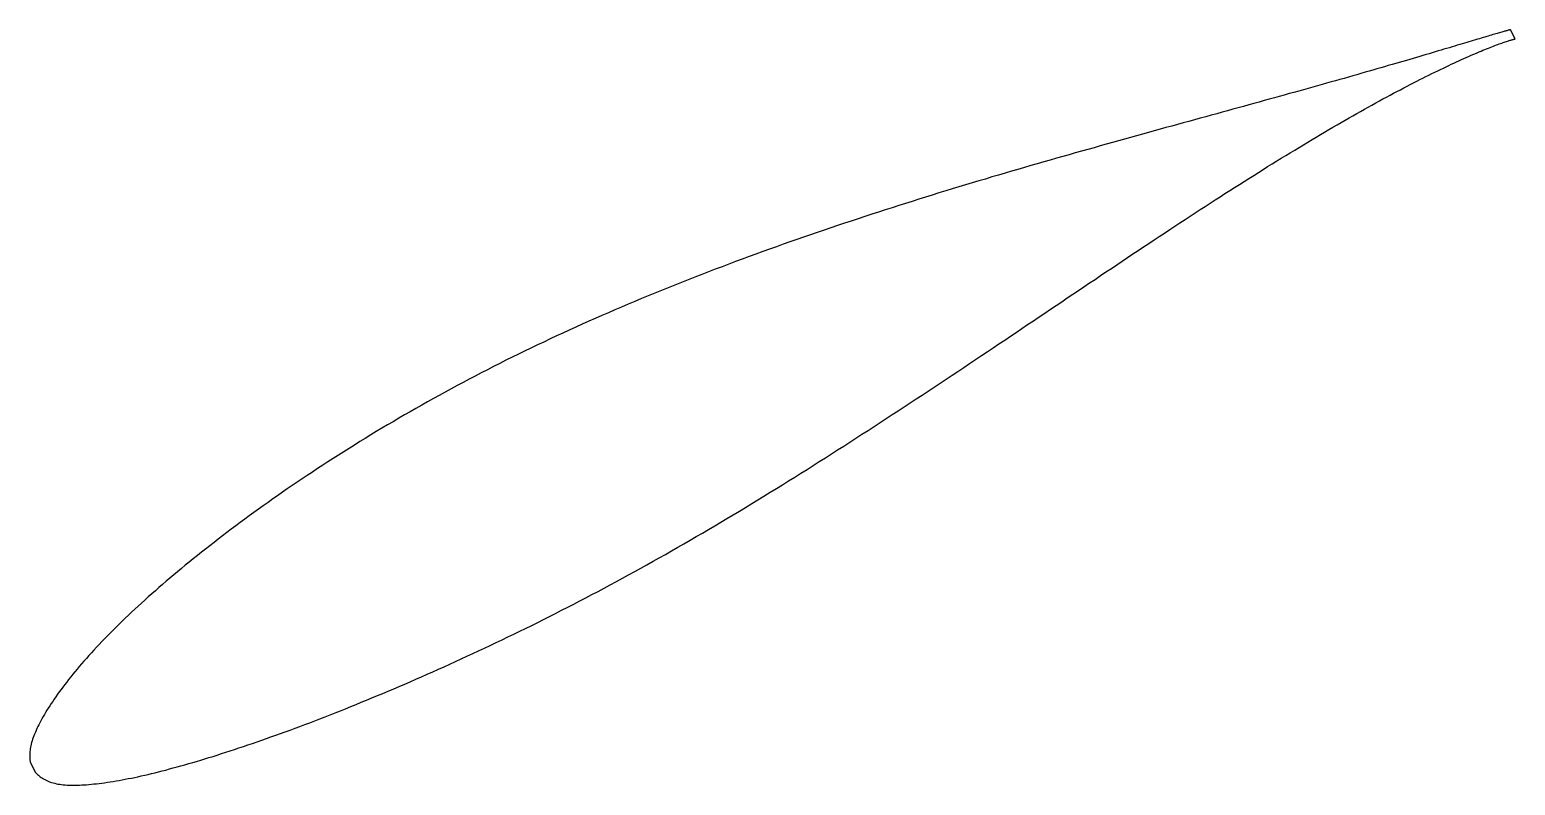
# Model space of a CAD drawing. Header units: metres. Extents: x -43 to 88, y -23 to 44.
import ezdxf

# ---------------------------------------------------------------- set-up
doc = ezdxf.new("R2010")
doc.units = ezdxf.units.M

msp = doc.modelspace()

# ---------------------------------------------------------------- linework, layer by layer
msp.add_lwpolyline([(87.11, 43.82), (87.11, 43.82), (87.1, 43.82), (87.09, 43.82), (87.07, 43.82), (87.04, 43.81), (87.01, 43.8), (86.98, 43.79), (86.93, 43.78), (86.89, 43.77), (86.84, 43.76), (86.78, 43.74), (86.72, 43.73), (86.65, 43.71), (86.57, 43.69), (86.5, 43.67), (86.41, 43.64), (86.32, 43.62), (86.23, 43.59), (86.13, 43.56), (86.02, 43.53), (85.91, 43.5), (85.8, 43.46), (85.68, 43.43), (85.55, 43.39), (85.42, 43.35), (85.28, 43.31), (85.14, 43.27), (85, 43.23), (84.84, 43.18), (84.69, 43.13), (84.52, 43.08), (84.36, 43.03), (84.18, 42.98), (84.01, 42.93), (83.82, 42.87), (83.63, 42.82), (83.44, 42.76), (83.24, 42.7), (83.04, 42.64), (82.83, 42.58), (82.62, 42.51), (82.4, 42.45), (82.18, 42.38), (81.95, 42.31), (81.71, 42.24), (81.47, 42.17), (81.23, 42.1), (80.98, 42.02), (80.73, 41.95), (80.47, 41.87), (80.2, 41.79), (79.94, 41.71), (79.66, 41.63), (79.38, 41.55), (79.1, 41.46), (78.81, 41.38), (78.52, 41.29), (78.22, 41.21), (77.92, 41.12), (77.61, 41.03), (77.3, 40.94), (76.98, 40.84), (76.66, 40.75), (76.33, 40.66), (76, 40.56), (75.67, 40.46), (75.33, 40.37), (74.98, 40.27), (74.63, 40.17), (74.28, 40.07), (73.92, 39.96), (73.56, 39.86), (73.19, 39.76), (72.82, 39.65), (72.44, 39.54), (72.06, 39.44), (71.68, 39.33), (71.29, 39.22), (70.89, 39.11), (70.49, 39), (70.09, 38.88), (69.69, 38.77), (69.27, 38.65), (68.86, 38.54), (68.44, 38.42), (68.02, 38.3), (67.59, 38.19), (67.16, 38.07), (66.72, 37.95), (66.29, 37.82), (65.84, 37.7), (65.4, 37.58), (64.95, 37.45), (64.49, 37.33), (64.03, 37.2), (63.57, 37.07), (63.11, 36.95), (62.64, 36.82), (62.16, 36.69), (61.69, 36.56), (61.21, 36.42), (60.72, 36.29), (60.24, 36.16), (59.75, 36.02), (59.25, 35.89), (58.76, 35.75), (58.26, 35.61), (57.75, 35.48), (57.25, 35.34), (56.74, 35.2), (56.22, 35.05), (55.71, 34.91), (55.19, 34.77), (54.67, 34.62), (54.14, 34.48), (53.62, 34.33), (53.09, 34.19), (52.55, 34.04), (52.02, 33.89), (51.48, 33.74), (50.94, 33.59), (50.4, 33.43), (49.85, 33.28), (49.3, 33.13), (48.75, 32.97), (48.2, 32.81), (47.64, 32.66), (47.09, 32.5), (46.53, 32.34), (45.97, 32.18), (45.4, 32.01), (44.84, 31.85), (44.27, 31.69), (43.7, 31.52), (43.13, 31.35), (42.56, 31.19), (41.98, 31.02), (41.4, 30.85), (40.83, 30.67), (40.25, 30.5), (39.67, 30.33), (39.08, 30.15), (38.5, 29.97), (37.91, 29.8), (37.33, 29.62), (36.74, 29.44), (36.15, 29.26), (35.56, 29.07), (34.97, 28.89), (34.38, 28.7), (33.78, 28.52), (33.19, 28.33), (32.6, 28.14), (32, 27.95), (31.4, 27.75), (30.81, 27.56), (30.21, 27.37), (29.61, 27.17), (29.01, 26.97), (28.41, 26.77), (27.81, 26.57), (27.21, 26.37), (26.61, 26.17), (26.01, 25.96), (25.41, 25.75), (24.81, 25.55), (24.21, 25.34), (23.61, 25.13), (23.01, 24.92), (22.41, 24.7), (21.81, 24.49), (21.21, 24.27), (20.61, 24.05), (20.01, 23.83), (19.41, 23.61), (18.82, 23.39), (18.22, 23.17), (17.62, 22.94), (17.02, 22.72), (16.43, 22.49), (15.83, 22.26), (15.24, 22.03), (14.64, 21.8), (14.05, 21.56), (13.46, 21.33), (12.87, 21.09), (12.28, 20.85), (11.69, 20.61), (11.1, 20.37), (10.52, 20.13), (9.93, 19.89), (9.35, 19.64), (8.77, 19.39), (8.19, 19.14), (7.61, 18.89), (7.03, 18.64), (6.45, 18.39), (5.88, 18.14), (5.3, 17.88), (4.73, 17.62), (4.16, 17.36), (3.6, 17.1), (3.03, 16.84), (2.47, 16.58), (1.91, 16.31), (1.35, 16.05), (0.79, 15.78), (0.23, 15.51), (-0.32, 15.24), (-0.87, 14.97), (-1.42, 14.7), (-1.96, 14.42), (-2.51, 14.15), (-3.05, 13.87), (-3.59, 13.59), (-4.13, 13.31), (-4.66, 13.03), (-5.19, 12.75), (-5.72, 12.47), (-6.25, 12.19), (-6.77, 11.9), (-7.29, 11.61), (-7.81, 11.33), (-8.33, 11.04), (-8.84, 10.75), (-9.35, 10.46), (-9.86, 10.17), (-10.36, 9.88), (-10.86, 9.59), (-11.36, 9.29), (-11.85, 9), (-12.35, 8.71), (-12.84, 8.41), (-13.32, 8.12), (-13.81, 7.82), (-14.29, 7.53), (-14.76, 7.23), (-15.24, 6.93), (-15.71, 6.64), (-16.18, 6.34), (-16.64, 6.04), (-17.1, 5.75), (-17.56, 5.45), (-18.02, 5.15), (-18.47, 4.85), (-18.92, 4.56), (-19.36, 4.26), (-19.81, 3.96), (-20.24, 3.66), (-20.68, 3.37), (-21.11, 3.07), (-21.54, 2.77), (-21.96, 2.48), (-22.38, 2.18), (-22.8, 1.88), (-23.21, 1.59), (-23.62, 1.29), (-24.03, 1), (-24.43, 0.7), (-24.83, 0.41), (-25.23, 0.11), (-25.62, -0.18), (-26, -0.47), (-26.39, -0.76), (-26.77, -1.06), (-27.14, -1.35), (-27.52, -1.64), (-27.88, -1.93), (-28.25, -2.22), (-28.61, -2.5), (-28.97, -2.79), (-29.32, -3.08), (-29.67, -3.36), (-30.01, -3.65), (-30.35, -3.93), (-30.69, -4.21), (-31.02, -4.49), (-31.35, -4.77), (-31.67, -5.05), (-31.99, -5.33), (-32.31, -5.61), (-32.62, -5.88), (-32.93, -6.15), (-33.23, -6.43), (-33.53, -6.7), (-33.82, -6.97), (-34.12, -7.24), (-34.4, -7.5), (-34.68, -7.77), (-34.96, -8.03), (-35.23, -8.3), (-35.5, -8.56), (-35.77, -8.82), (-36.03, -9.08), (-36.28, -9.33), (-36.54, -9.59), (-36.78, -9.84), (-37.03, -10.09), (-37.26, -10.34), (-37.5, -10.59), (-37.73, -10.84), (-37.95, -11.08), (-38.17, -11.32), (-38.39, -11.57), (-38.6, -11.8), (-38.81, -12.04), (-39.01, -12.28), (-39.2, -12.51), (-39.4, -12.74), (-39.59, -12.97), (-39.77, -13.2), (-39.95, -13.42), (-40.12, -13.65), (-40.29, -13.87), (-40.46, -14.09), (-40.62, -14.3), (-40.77, -14.52), (-40.93, -14.73), (-41.07, -14.94), (-41.22, -15.15), (-41.35, -15.35), (-41.49, -15.55), (-41.62, -15.75), (-41.74, -15.94), (-41.86, -16.14), (-41.98, -16.33), (-42.09, -16.51), (-42.2, -16.7), (-42.3, -16.88), (-42.4, -17.06), (-42.49, -17.23), (-42.58, -17.41), (-42.66, -17.57), (-42.74, -17.74), (-42.81, -17.91), (-42.88, -18.07), (-42.95, -18.23), (-43.01, -18.38), (-43.07, -18.54), (-43.12, -18.69), (-43.16, -18.84), (-43.21, -18.98), (-43.24, -19.12), (-43.27, -19.26), (-43.3, -19.4), (-43.33, -19.53), (-43.35, -19.66), (-43.36, -19.78), (-43.37, -19.9), (-43.38, -20.02), (-43.38, -20.13), (-43.38, -20.24), (-43.37, -20.34), (-43.37, -20.44), (-43.36, -20.53), (-43.35, -20.6), (-43.34, -20.67), (-43.33, -20.72), (-43.32, -20.75), (-42.91, -21.59), (-42.9, -21.59), (-42.88, -21.61), (-42.85, -21.63), (-42.81, -21.67), (-42.76, -21.73), (-42.69, -21.79), (-42.62, -21.85), (-42.54, -21.92), (-42.45, -21.99), (-42.36, -22.06), (-42.26, -22.12), (-42.16, -22.19), (-42.05, -22.25), (-41.94, -22.3), (-41.82, -22.36), (-41.7, -22.41), (-41.58, -22.46), (-41.45, -22.5), (-41.32, -22.54), (-41.18, -22.57), (-41.03, -22.61), (-40.89, -22.64), (-40.74, -22.66), (-40.58, -22.68), (-40.42, -22.7), (-40.26, -22.72), (-40.09, -22.73), (-39.91, -22.74), (-39.74, -22.74), (-39.56, -22.75), (-39.37, -22.75), (-39.18, -22.74), (-38.98, -22.73), (-38.78, -22.72), (-38.58, -22.71), (-38.37, -22.7), (-38.16, -22.68), (-37.94, -22.66), (-37.72, -22.63), (-37.49, -22.61), (-37.26, -22.58), (-37.02, -22.55), (-36.78, -22.52), (-36.54, -22.48), (-36.29, -22.44), (-36.03, -22.4), (-35.77, -22.36), (-35.51, -22.31), (-35.24, -22.27), (-34.97, -22.22), (-34.69, -22.16), (-34.41, -22.11), (-34.13, -22.05), (-33.84, -21.99), (-33.55, -21.92), (-33.25, -21.86), (-32.95, -21.79), (-32.64, -21.72), (-32.33, -21.64), (-32.02, -21.56), (-31.7, -21.48), (-31.38, -21.4), (-31.06, -21.31), (-30.73, -21.22), (-30.39, -21.13), (-30.06, -21.04), (-29.72, -20.94), (-29.37, -20.84), (-29.02, -20.74), (-28.67, -20.64), (-28.31, -20.53), (-27.95, -20.42), (-27.59, -20.31), (-27.22, -20.2), (-26.85, -20.08), (-26.47, -19.96), (-26.1, -19.84), (-25.71, -19.72), (-25.33, -19.59), (-24.94, -19.46), (-24.55, -19.33), (-24.15, -19.19), (-23.75, -19.06), (-23.35, -18.92), (-22.94, -18.78), (-22.53, -18.63), (-22.12, -18.49), (-21.7, -18.34), (-21.28, -18.19), (-20.86, -18.03), (-20.43, -17.88), (-20, -17.72), (-19.57, -17.56), (-19.13, -17.39), (-18.7, -17.23), (-18.25, -17.06), (-17.81, -16.89), (-17.36, -16.71), (-16.91, -16.54), (-16.46, -16.36), (-16, -16.18), (-15.55, -16), (-15.09, -15.81), (-14.62, -15.62), (-14.16, -15.43), (-13.69, -15.24), (-13.22, -15.05), (-12.74, -14.85), (-12.26, -14.65), (-11.79, -14.45), (-11.3, -14.24), (-10.82, -14.04), (-10.34, -13.83), (-9.85, -13.62), (-9.36, -13.4), (-8.86, -13.19), (-8.37, -12.97), (-7.87, -12.75), (-7.37, -12.53), (-6.87, -12.3), (-6.37, -12.07), (-5.87, -11.84), (-5.36, -11.61), (-4.85, -11.38), (-4.34, -11.14), (-3.83, -10.9), (-3.31, -10.66), (-2.8, -10.42), (-2.28, -10.18), (-1.76, -9.93), (-1.24, -9.68), (-0.72, -9.43), (-0.2, -9.17), (0.32, -8.92), (0.85, -8.66), (1.38, -8.4), (1.9, -8.13), (2.43, -7.87), (2.96, -7.6), (3.49, -7.33), (4.03, -7.06), (4.56, -6.78), (5.09, -6.5), (5.63, -6.22), (6.16, -5.94), (6.7, -5.66), (7.24, -5.37), (7.77, -5.09), (8.31, -4.79), (8.85, -4.5), (9.39, -4.21), (9.93, -3.91), (10.47, -3.61), (11.01, -3.31), (11.55, -3.01), (12.09, -2.71), (12.64, -2.4), (13.18, -2.09), (13.72, -1.78), (14.26, -1.47), (14.81, -1.15), (15.35, -0.84), (15.89, -0.52), (16.43, -0.2), (16.98, 0.12), (17.52, 0.44), (18.06, 0.76), (18.61, 1.09), (19.15, 1.42), (19.69, 1.74), (20.24, 2.07), (20.78, 2.4), (21.32, 2.74), (21.87, 3.07), (22.41, 3.4), (22.95, 3.74), (23.49, 4.07), (24.03, 4.41), (24.57, 4.75), (25.11, 5.09), (25.65, 5.43), (26.19, 5.77), (26.73, 6.11), (27.27, 6.45), (27.81, 6.8), (28.35, 7.14), (28.88, 7.49), (29.42, 7.83), (29.95, 8.18), (30.49, 8.52), (31.02, 8.87), (31.56, 9.21), (32.09, 9.56), (32.62, 9.91), (33.15, 10.25), (33.68, 10.6), (34.21, 10.95), (34.74, 11.3), (35.27, 11.64), (35.79, 11.99), (36.32, 12.34), (36.84, 12.68), (37.36, 13.03), (37.89, 13.38), (38.41, 13.72), (38.93, 14.07), (39.44, 14.42), (39.96, 14.76), (40.48, 15.11), (40.99, 15.45), (41.51, 15.79), (42.02, 16.14), (42.53, 16.48), (43.04, 16.82), (43.54, 17.16), (44.05, 17.5), (44.55, 17.84), (45.06, 18.18), (45.56, 18.52), (46.06, 18.86), (46.56, 19.19), (47.05, 19.53), (47.55, 19.86), (48.04, 20.19), (48.54, 20.52), (49.03, 20.85), (49.51, 21.18), (50, 21.51), (50.49, 21.83), (50.97, 22.16), (51.45, 22.48), (51.93, 22.8), (52.41, 23.12), (52.88, 23.44), (53.35, 23.75), (53.83, 24.07), (54.29, 24.38), (54.76, 24.69), (55.23, 25), (55.69, 25.3), (56.15, 25.61), (56.61, 25.91), (57.07, 26.21), (57.52, 26.51), (57.97, 26.81), (58.42, 27.1), (58.87, 27.4), (59.32, 27.69), (59.76, 27.97), (60.2, 28.26), (60.64, 28.54), (61.07, 28.83), (61.51, 29.1), (61.94, 29.38), (62.36, 29.66), (62.79, 29.93), (63.21, 30.2), (63.63, 30.46), (64.05, 30.73), (64.47, 30.99), (64.88, 31.25), (65.29, 31.5), (65.7, 31.76), (66.1, 32.01), (66.5, 32.26), (66.9, 32.5), (67.3, 32.74), (67.69, 32.98), (68.08, 33.22), (68.47, 33.46), (68.85, 33.69), (69.23, 33.92), (69.61, 34.14), (69.98, 34.37), (70.36, 34.59), (70.72, 34.81), (71.09, 35.02), (71.45, 35.23), (71.81, 35.44), (72.17, 35.65), (72.52, 35.85), (72.87, 36.05), (73.21, 36.25), (73.56, 36.44), (73.89, 36.63), (74.23, 36.82), (74.56, 37.01), (74.89, 37.19), (75.22, 37.37), (75.54, 37.55), (75.86, 37.72), (76.17, 37.89), (76.48, 38.06), (76.79, 38.22), (77.09, 38.38), (77.39, 38.54), (77.69, 38.7), (77.98, 38.85), (78.27, 39), (78.55, 39.15), (78.83, 39.29), (79.11, 39.43), (79.38, 39.57), (79.65, 39.7), (79.91, 39.83), (80.17, 39.96), (80.43, 40.09), (80.68, 40.21), (80.93, 40.33), (81.18, 40.45), (81.42, 40.56), (81.65, 40.68), (81.88, 40.78), (82.11, 40.89), (82.34, 40.99), (82.55, 41.09), (82.77, 41.19), (82.98, 41.28), (83.18, 41.38), (83.39, 41.46), (83.58, 41.55), (83.78, 41.63), (83.96, 41.71), (84.15, 41.79), (84.33, 41.87), (84.5, 41.94), (84.67, 42.01), (84.83, 42.08), (84.99, 42.14), (85.15, 42.2), (85.3, 42.26), (85.45, 42.32), (85.59, 42.37), (85.73, 42.43), (85.86, 42.48), (85.98, 42.52), (86.11, 42.57), (86.22, 42.61), (86.34, 42.65), (86.44, 42.69), (86.55, 42.72), (86.64, 42.76), (86.74, 42.79), (86.82, 42.82), (86.91, 42.84), (86.98, 42.87), (87.06, 42.89), (87.12, 42.91), (87.19, 42.93), (87.24, 42.94), (87.29, 42.96), (87.34, 42.97), (87.38, 42.98), (87.42, 42.99), (87.45, 43), (87.47, 43), (87.49, 43.01), (87.51, 43.01), (87.52, 43.01), (87.52, 43.01)], close=True)

doc.saveas('drawing.dxf')
